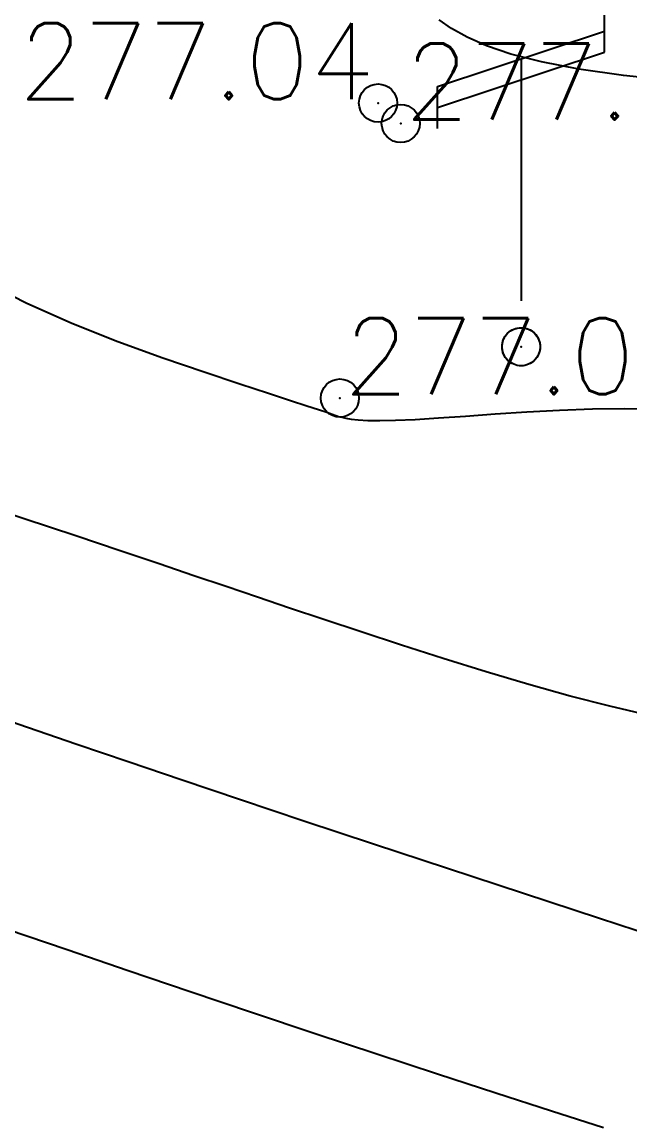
# Model space of a CAD drawing. Header units: millimetres. Extents: x 524954 to 526204, y 9523489 to 9524010.
# Drawn here: x 525260.15 to 525268.13, y 9523718.49 to 9523732.96 of the extents above; entities that cross this region are included whole.
import ezdxf
from ezdxf.enums import TextEntityAlignment as Align

# ---------------------------------------------------------------- set-up
doc = ezdxf.new("R2010")
doc.units = ezdxf.units.MM
doc.header["$PDMODE"] = 32
doc.header["$PDSIZE"] = 0.5
doc.linetypes.add('CACHE2', pattern=[4.7625, 3.175, -1.5875])
for name, color, linetype in [('CN_01_00', 3, 'Continuous'), ('CN_02_00', 4, 'Continuous'), ('CN_05_00', 6, 'Continuous'), ('Réseau_Electrique', 1, 'CACHE2'), ('TopoAlt', 3, 'Continuous'), ('TOPOJIS', 7, 'Continuous')]:
    doc.layers.add(name, color=color, linetype=linetype)
doc.styles.add('Simplex 1.0', font='Simplex.shx', dxfattribs={"width": 0.99, "height": 1})

# ---------------------------------------------------------------- blocks, each defined once
blk = doc.blocks.new('TCPOINT M')
at = {"color": 0}
blk.add_point((0, 0), dxfattribs=at)
at = {"layer": 'TopoAlt', "style": 'Simplex 1.0', "width": 0.99}
blk.add_attdef('ALT', (0.15, 0.15), '', height=1, dxfattribs=at)
blk = doc.blocks.new('e004')
at = {"color": 0}
blk.add_line((0, 3.777478), (0, 0.25), dxfattribs=at)
for points in [[(-1.096503, 3.137365), (-1.096503, 3.412949), (1.096503, 4.142007), (1.096503, 4.417591)], [(-1.096503, 2.861781), (-1.096503, 3.137365), (1.096503, 3.866423), (1.096503, 4.142007)]]:
    blk.add_lwpolyline(points, dxfattribs=at)
blk.add_circle((0, 0), 0.25, dxfattribs=at)

msp = doc.modelspace()

# ---------------------------------------------------------------- linework, layer by layer
at = {"layer": 'CN_01_00', "elevation": 277, "flags": 128}
for points in [[(525270.769, 9523732.044), (525270.181, 9523732.078), (525269.432, 9523732.13), (525268.71, 9523732.191), (525268.042, 9523732.263), (525267.454, 9523732.345), (525266.964, 9523732.439), (525266.565, 9523732.542), (525266.245, 9523732.652), (525265.99, 9523732.765), (525265.786, 9523732.879), (525265.621, 9523732.991)], [(525259.644, 9523729.563), (525260.205, 9523729.277), (525260.802, 9523729.014), (525261.408, 9523728.773), (525261.997, 9523728.559), (525262.539, 9523728.373), (525263.009, 9523728.218), (525263.385, 9523728.094), (525263.674, 9523727.999), (525263.888, 9523727.928), (525264.041, 9523727.878), (525264.147, 9523727.843), (525264.217, 9523727.819), (525264.265, 9523727.803), (525264.303, 9523727.79), (525264.345, 9523727.777), (525264.398, 9523727.764), (525264.467, 9523727.752), (525264.561, 9523727.742), (525264.685, 9523727.736), (525264.846, 9523727.734), (525265.051, 9523727.739), (525265.306, 9523727.75), (525265.614, 9523727.77), (525265.97, 9523727.794), (525266.36, 9523727.822), (525266.775, 9523727.848), (525267.203, 9523727.871), (525267.635, 9523727.887), (525268.058, 9523727.894), (525268.462, 9523727.888)]]:
    msp.add_lwpolyline(points, dxfattribs=at)
at = {"layer": 'CN_02_00', "flags": 128}
for points, elevation in [([(525268.342, 9523723.876), (525267.863, 9523723.986), (525267.344, 9523724.12), (525266.799, 9523724.274), (525266.239, 9523724.44), (525265.677, 9523724.614), (525265.127, 9523724.79), (525264.6, 9523724.962), (525264.109, 9523725.125), (525263.661, 9523725.275), (525263.241, 9523725.416), (525262.829, 9523725.556), (525262.405, 9523725.699), (525261.948, 9523725.854), (525261.438, 9523726.025), (525260.854, 9523726.221), (525260.178, 9523726.446), (525259.395, 9523726.706)], 276), ([(525267.781, 9523718.457), (525267.097, 9523718.676), (525266.367, 9523718.912), (525265.601, 9523719.161), (525264.807, 9523719.422), (525263.995, 9523719.69), (525263.174, 9523719.964), (525262.354, 9523720.24), (525261.542, 9523720.515), (525260.741, 9523720.789), (525259.954, 9523721.059)], 274)]:
    msp.add_lwpolyline(points, dxfattribs=dict(at, elevation=elevation))
at = {"layer": 'CN_05_00', "elevation": 275, "flags": 128}
msp.add_lwpolyline([(525268.69, 9523720.886), (525267.727, 9523721.202), (525266.731, 9523721.528), (525265.733, 9523721.857), (525264.762, 9523722.178), (525263.849, 9523722.481), (525263.015, 9523722.76), (525262.252, 9523723.018), (525261.542, 9523723.258), (525260.87, 9523723.487), (525260.22, 9523723.709), (525259.574, 9523723.929)], dxfattribs=at)

# ---------------------------------------------------------------- block references
at = {"layer": 'Réseau_Electrique'}
msp.add_blockref('e004', (525266.698, 9523728.703), dxfattribs=at)
at = {"layer": 'TOPOJIS'}
ref = msp.add_blockref('TCPOINT M', (525264.821, 9523731.9, 277.04), dxfattribs=at)
ref.add_attrib('ALT', '277.04', dxfattribs={"layer": 'TopoAlt', "height": 1, "style": 'Simplex 1.0', "width": 0.99}).set_placement((525264.771, 9523731.95, 277.04), align=Align.RIGHT)
ref = msp.add_blockref('TCPOINT M', (525265.118, 9523731.632, 277.05), dxfattribs=at)
ref.add_attrib('ALT', '277.05', (525265.168, 9523731.682, 277.05), dxfattribs={"layer": 'TopoAlt', "height": 1, "style": 'Simplex 1.0', "width": 0.99})
ref = msp.add_blockref('TCPOINT M', (525264.321, 9523728.03, 277.09), dxfattribs=at)
ref.add_attrib('ALT', '277.09', (525264.371, 9523728.08, 277.09), dxfattribs={"layer": 'TopoAlt', "height": 1, "style": 'Simplex 1.0', "width": 0.99})
msp.add_blockref('TCPOINT M', (525266.698, 9523728.703, 277.08), dxfattribs=at)

doc.saveas('drawing.dxf')
